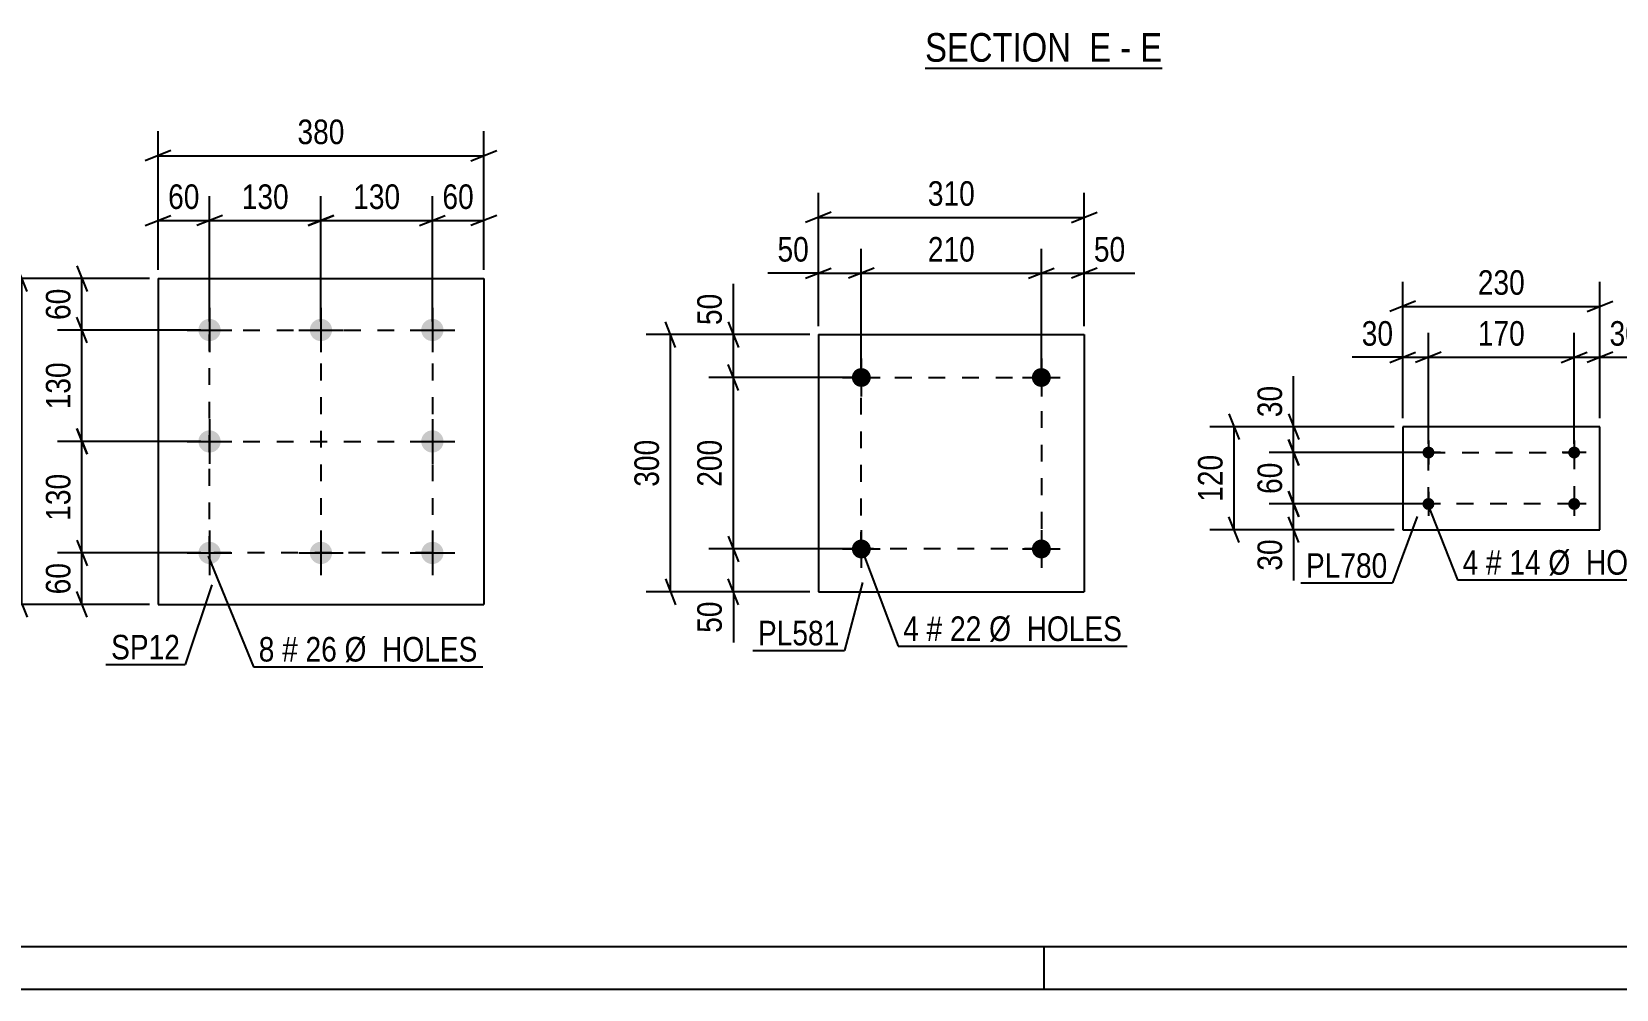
# Model space of a CAD drawing. Header units: millimetres. Extents: x 0 to 841, y 0 to 594.
# Drawn here: x 92.9 to 277.7, y 0 to 111.7 of the extents above; entities that cross this region are included whole.
import ezdxf

# ---------------------------------------------------------------- set-up
doc = ezdxf.new("R2010")
doc.units = ezdxf.units.MM
doc.linetypes.add('DXK_LINE_DOT2', pattern=[3.9198, 1.9599, -1.9599])
doc.styles.add('Arial Narrow', font='ARIALN.TTF', dxfattribs={"height": 0.2})

# ---------------------------------------------------------------- blocks, each defined once
blk = doc.blocks.new('Unknown-247343161-1137')
at = {"color": 5, "linetype": 'Continuous'}
for p, q in [((5, 5), (836, 5)), ((211, 0), (211, 5)), ((0, 0), (841, 0))]:
    blk.add_line(p, q, dxfattribs=at)
blk = doc.blocks.new('Unknown-247343161-15 - 48227')
at = {"color": 6, "linetype": 'Continuous'}
blk.add_line((197.11, 107.44), (224.76, 107.44), dxfattribs=at)
at = {"color": 0, "linetype": 'Continuous'}
for points in [[(215.22, 108.19), (215.22, 111.69), (197.11, 111.69), (197.11, 108.19)], [(218.82, 108.19), (218.82, 111.69), (216.27, 111.69), (216.27, 108.19)], [(221.15, 108.19), (221.15, 111.69), (219.87, 111.69), (219.87, 108.19)], [(224.76, 108.19), (224.76, 111.69), (222.2, 111.69), (222.2, 108.19)]]:
    blk.add_wipeout(points, dxfattribs=at)
at = {"color": 7, "linetype": 'Continuous', "style": 'Arial Narrow'}
for s, p in [('SECTION ', (197.11, 108.19)), ('E', (216.27, 108.19)), ('E', (222.2, 108.19)), ('-', (219.87, 108.19))]:
    blk.add_text(s, height=3.34, dxfattribs=at).set_placement(p)
blk = doc.blocks.new('Part-247343161-45715 - 45714')
at = {"color": 2, "linetype": 'Continuous'}
for p, q in [((184.67, 76.36), (184.67, 46.36)), ((184.67, 76.36), (215.67, 76.36)), ((215.67, 76.36), (215.67, 46.36)), ((184.67, 46.36), (215.67, 46.36))]:
    blk.add_line(p, q, dxfattribs=at)
blk = doc.blocks.new('Bolt-247343161-45716 - 45714')
at = {"linetype": 'Continuous'}
for points in [[(190.77, 51.36, -1), (188.57, 51.36, -1)], [(211.77, 51.36, -1), (209.57, 51.36, -1)]]:
    blk.add_hatch(color=1, dxfattribs=at).paths.add_polyline_path(points)
at = {"color": 1, "linetype": 'Continuous'}
for p, q in [((189.67, 53.56), (189.67, 49.16)), ((210.67, 53.56), (210.67, 49.16)), ((187.47, 51.36), (191.87, 51.36)), ((208.47, 51.36), (212.87, 51.36))]:
    blk.add_line(p, q, dxfattribs=at)
blk = doc.blocks.new('Bolt-247343161-45717 - 45714')
at = {"linetype": 'Continuous'}
for points in [[(190.77, 71.36, -1), (188.57, 71.36, -1)], [(211.77, 71.36, -1), (209.57, 71.36, -1)]]:
    blk.add_hatch(color=1, dxfattribs=at).paths.add_polyline_path(points)
at = {"color": 1, "linetype": 'Continuous'}
for p, q in [((189.67, 73.56), (189.67, 69.16)), ((210.67, 73.56), (210.67, 69.16)), ((187.47, 71.36), (191.87, 71.36)), ((208.47, 71.36), (212.87, 71.36))]:
    blk.add_line(p, q, dxfattribs=at)
blk = doc.blocks.new('Part-247343161-45655 - 45654')
at = {"color": 2, "linetype": 'Continuous'}
for p, q in [((107.63, 82.9), (107.63, 44.9)), ((107.63, 82.9), (145.63, 82.9)), ((145.63, 82.9), (145.63, 44.9)), ((107.63, 44.9), (145.63, 44.9))]:
    blk.add_line(p, q, dxfattribs=at)
blk = doc.blocks.new('Bolt-247343161-45656 - 45654')
at = {"linetype": 'Continuous'}
for points in [[(113.63, 78.2, -1), (113.63, 75.6, -1)], [(126.63, 78.2, -1), (126.63, 75.6, -1)], [(139.63, 78.2, -1), (139.63, 75.6, -1)], [(113.63, 65.2, -1), (113.63, 62.6, -1)], [(139.63, 65.2, -1), (139.63, 62.6, -1)], [(113.63, 52.2, -1), (113.63, 49.6, -1)], [(126.63, 52.2, -1), (126.63, 49.6, -1)], [(139.63, 52.2, -1), (139.63, 49.6, -1)]]:
    blk.add_hatch(color=1, dxfattribs=at).paths.add_polyline_path(points)
at = {"color": 1, "linetype": 'Continuous'}
for p, q in [((113.63, 79.5), (113.63, 74.3)), ((126.63, 79.5), (126.63, 74.3)), ((139.63, 79.5), (139.63, 74.3)), ((111.03, 76.9), (116.23, 76.9)), ((124.03, 76.9), (129.23, 76.9)), ((137.03, 76.9), (142.23, 76.9)), ((113.63, 66.5), (113.63, 61.3)), ((139.63, 66.5), (139.63, 61.3)), ((111.03, 63.9), (116.23, 63.9)), ((137.03, 63.9), (142.23, 63.9)), ((113.63, 53.5), (113.63, 48.3)), ((126.63, 53.5), (126.63, 48.3)), ((139.63, 53.5), (139.63, 48.3)), ((111.03, 50.9), (116.23, 50.9)), ((124.03, 50.9), (129.23, 50.9)), ((137.03, 50.9), (142.23, 50.9))]:
    blk.add_line(p, q, dxfattribs=at)
blk = doc.blocks.new('Part-247343161-45757 - 45756')
at = {"color": 2, "linetype": 'Continuous'}
for p, q in [((252.83, 65.61), (252.83, 53.61)), ((275.83, 65.61), (252.83, 65.61)), ((275.83, 53.61), (275.83, 65.61)), ((252.83, 53.61), (275.83, 53.61))]:
    blk.add_line(p, q, dxfattribs=at)
blk = doc.blocks.new('Bolt-247343161-45758 - 45756')
at = {"linetype": 'Continuous'}
for points in [[(255.83, 61.91, -1), (255.83, 63.31, -1)], [(272.83, 61.91, -1), (272.83, 63.31, -1)], [(255.83, 55.91, -1), (255.83, 57.31, -1)], [(272.83, 55.91, -1), (272.83, 57.31, -1)]]:
    blk.add_hatch(color=1, dxfattribs=at).paths.add_polyline_path(points)
at = {"color": 1, "linetype": 'Continuous'}
for p, q in [((255.83, 64.01), (255.83, 61.21)), ((272.83, 64.01), (272.83, 61.21)), ((257.23, 62.61), (254.43, 62.61)), ((274.23, 62.61), (271.43, 62.61)), ((255.83, 58.01), (255.83, 55.21)), ((272.83, 58.01), (272.83, 55.21)), ((257.23, 56.61), (254.43, 56.61)), ((274.23, 56.61), (271.43, 56.61))]:
    blk.add_line(p, q, dxfattribs=at)
blk = doc.blocks.new('Rectangle-247343161-50107 - 45714')
at = {"color": 1, "linetype": 'DXK_LINE_DOT2'}
blk.add_lwpolyline([(189.67, 71.36), (210.67, 71.36), (210.67, 51.36), (189.67, 51.36), (189.67, 71.36)], close=True, dxfattribs=at)
blk = doc.blocks.new('Rectangle-247343161-50097 - 45654')
at = {"color": 1, "linetype": 'DXK_LINE_DOT2'}
blk.add_lwpolyline([(113.63, 76.9), (139.63, 76.9), (139.63, 50.9), (113.63, 50.9), (113.63, 76.9)], close=True, dxfattribs=at)
blk = doc.blocks.new('Rectangle-247343161-50161 - 45756')
at = {"color": 1, "linetype": 'DXK_LINE_DOT2'}
blk.add_lwpolyline([(255.83, 62.61), (272.83, 62.61), (272.83, 56.61), (255.83, 56.61), (255.83, 62.61)], close=True, dxfattribs=at)
blk = doc.blocks.new('Line-247343161-50140 - 45654')
at = {"color": 1, "linetype": 'DXK_LINE_DOT2'}
blk.add_line((126.63, 76.9), (126.63, 50.9), dxfattribs=at)
blk = doc.blocks.new('Line-247343161-50147 - 45654')
at = {"color": 1, "linetype": 'DXK_LINE_DOT2'}
blk.add_line((113.63, 63.9), (139.63, 63.9), dxfattribs=at)
blk = doc.blocks.new('StraightDimension-247343161-50004 - 45714')
at = {"color": 7, "linetype": 'Continuous'}
for p, q in [((184.67, 77.36), (184.67, 86.38)), ((189.67, 72.36), (189.67, 86.38)), ((183.17, 82.93), (186.17, 84.13)), ((184.67, 83.53), (189.67, 83.53)), ((191.17, 84.13), (188.17, 82.93))]:
    blk.add_line(p, q, dxfattribs=at)
at = {"color": 0}
blk.add_wipeout([(184.15, 84.28), (184.15, 88.48), (179.29, 88.48), (179.29, 84.28)], dxfattribs=at)
at = {"color": 7, "linetype": 'Continuous'}
blk.add_line((184.67, 83.53), (178.77, 83.53), dxfattribs=at)
blk.add_line((184.67, 83.53), (178.77, 83.53), dxfattribs=at)
at = {"color": 3, "style": 'Arial Narrow'}
blk.add_text('50', height=2.863, dxfattribs=at).set_placement((179.89, 84.88))
blk = doc.blocks.new('StraightDimension-247343161-45950 - 45714')
at = {"color": 7, "linetype": 'Continuous'}
for p, q in [((175.34, 69.86), (174.14, 72.86)), ((188.67, 71.36), (171.89, 71.36)), ((174.74, 51.36), (174.74, 71.36)), ((174.14, 52.86), (175.34, 49.86)), ((188.67, 51.36), (171.89, 51.36))]:
    blk.add_line(p, q, dxfattribs=at)
at = {"color": 0}
blk.add_wipeout([(173.99, 64.7), (169.79, 64.7), (169.79, 58.02), (173.99, 58.02)], dxfattribs=at)
at = {"color": 3, "style": 'Arial Narrow'}
blk.add_text('200', height=2.863, rotation=90.0002, dxfattribs=at).set_placement((173.39, 58.62))
blk = doc.blocks.new('StraightDimension-247343161-45949 - 45714')
at = {"color": 7, "linetype": 'Continuous'}
for p, q in [((174.14, 77.86), (175.34, 74.86)), ((183.67, 76.36), (171.89, 76.36)), ((174.74, 71.36), (174.74, 76.36)), ((175.34, 69.86), (174.14, 72.86)), ((188.67, 71.36), (171.89, 71.36))]:
    blk.add_line(p, q, dxfattribs=at)
at = {"color": 0}
blk.add_wipeout([(173.99, 81.74), (169.79, 81.74), (169.79, 76.88), (173.99, 76.88)], dxfattribs=at)
at = {"color": 7, "linetype": 'Continuous'}
blk.add_line((174.74, 76.36), (174.74, 82.27), dxfattribs=at)
blk.add_line((174.74, 76.36), (174.74, 82.27), dxfattribs=at)
at = {"color": 3, "style": 'Arial Narrow'}
blk.add_text('50', height=2.863, rotation=90.0002, dxfattribs=at).set_placement((173.39, 77.48))
blk = doc.blocks.new('StraightDimension-247343161-45951 - 45714')
at = {"color": 7, "linetype": 'Continuous'}
for p, q in [((174.14, 52.86), (175.34, 49.86)), ((188.67, 51.36), (171.89, 51.36)), ((174.74, 46.36), (174.74, 51.36)), ((183.67, 46.36), (171.89, 46.36)), ((175.34, 44.86), (174.14, 47.86))]:
    blk.add_line(p, q, dxfattribs=at)
at = {"color": 0}
blk.add_wipeout([(173.99, 45.83), (169.79, 45.83), (169.79, 40.98), (173.99, 40.98)], dxfattribs=at)
at = {"color": 7, "linetype": 'Continuous'}
blk.add_line((174.74, 46.36), (174.74, 40.45), dxfattribs=at)
blk.add_line((174.74, 46.36), (174.74, 40.45), dxfattribs=at)
at = {"color": 3, "style": 'Arial Narrow'}
blk.add_text('50', height=2.863, rotation=90.0002, dxfattribs=at).set_placement((173.39, 41.58))
blk = doc.blocks.new('StraightDimension-247343161-45961 - 45714')
at = {"color": 7, "linetype": 'Continuous'}
for p, q in [((168.01, 74.86), (166.81, 77.86)), ((183.67, 76.36), (164.56, 76.36)), ((167.41, 46.36), (167.41, 76.36)), ((183.67, 46.36), (164.56, 46.36)), ((166.81, 47.86), (168.01, 44.86))]:
    blk.add_line(p, q, dxfattribs=at)
at = {"color": 0}
blk.add_wipeout([(166.66, 64.7), (162.46, 64.7), (162.46, 58.02), (166.66, 58.02)], dxfattribs=at)
at = {"color": 3, "style": 'Arial Narrow'}
blk.add_text('300', height=2.863, rotation=90.0002, dxfattribs=at).set_placement((166.06, 58.62))
blk = doc.blocks.new('StraightDimension-247343161-45981 - 45714')
at = {"color": 7, "linetype": 'Continuous'}
for p, q in [((184.67, 77.36), (184.67, 92.89)), ((215.67, 77.36), (215.67, 92.89)), ((186.17, 90.64), (183.17, 89.44)), ((214.17, 89.44), (217.17, 90.64)), ((184.67, 90.04), (215.67, 90.04))]:
    blk.add_line(p, q, dxfattribs=at)
at = {"color": 0}
blk.add_wipeout([(203.51, 90.79), (203.51, 94.99), (196.83, 94.99), (196.83, 90.79)], dxfattribs=at)
at = {"color": 3, "style": 'Arial Narrow'}
blk.add_text('310', height=2.863, dxfattribs=at).set_placement((197.43, 91.39))
blk = doc.blocks.new('StraightDimension-247343161-50002 - 45714')
at = {"color": 7, "linetype": 'Continuous'}
for p, q in [((210.67, 72.36), (210.67, 86.38)), ((215.67, 77.36), (215.67, 86.38)), ((209.17, 82.93), (212.17, 84.13)), ((210.67, 83.53), (215.67, 83.53)), ((217.17, 84.13), (214.17, 82.93))]:
    blk.add_line(p, q, dxfattribs=at)
at = {"color": 0}
blk.add_wipeout([(221.05, 84.28), (221.05, 88.48), (216.2, 88.48), (216.2, 84.28)], dxfattribs=at)
at = {"color": 7, "linetype": 'Continuous'}
blk.add_line((215.67, 83.53), (221.58, 83.53), dxfattribs=at)
blk.add_line((215.67, 83.53), (221.58, 83.53), dxfattribs=at)
at = {"color": 3, "style": 'Arial Narrow'}
blk.add_text('50', height=2.863, dxfattribs=at).set_placement((216.8, 84.88))
blk = doc.blocks.new('StraightDimension-247343161-50003 - 45714')
at = {"color": 7, "linetype": 'Continuous'}
for p, q in [((189.67, 72.36), (189.67, 86.38)), ((210.67, 72.36), (210.67, 86.38)), ((191.17, 84.13), (188.17, 82.93)), ((189.67, 83.53), (210.67, 83.53)), ((209.17, 82.93), (212.17, 84.13))]:
    blk.add_line(p, q, dxfattribs=at)
at = {"color": 0}
blk.add_wipeout([(203.51, 84.28), (203.51, 88.48), (196.83, 88.48), (196.83, 84.28)], dxfattribs=at)
at = {"color": 3, "style": 'Arial Narrow'}
blk.add_text('210', height=2.863, dxfattribs=at).set_placement((197.43, 84.88))
blk = doc.blocks.new('StraightDimension-247343161-45907 - 45654')
at = {"color": 7, "linetype": 'Continuous'}
for p, q in [((99.35, 62.4), (98.15, 65.4)), ((112.63, 63.9), (95.9, 63.9)), ((98.75, 50.9), (98.75, 63.9)), ((98.15, 52.4), (99.35, 49.4)), ((112.63, 50.9), (95.9, 50.9))]:
    blk.add_line(p, q, dxfattribs=at)
at = {"color": 0}
blk.add_wipeout([(98, 60.74), (93.8, 60.74), (93.8, 54.05), (98, 54.05)], dxfattribs=at)
at = {"color": 3, "style": 'Arial Narrow'}
blk.add_text('130', height=2.863, rotation=90.0002, dxfattribs=at).set_placement((97.4, 54.65))
blk = doc.blocks.new('StraightDimension-247343161-45927 - 45654')
at = {"color": 7, "linetype": 'Continuous'}
for p, q in [((113.63, 77.9), (113.63, 92.52)), ((126.63, 77.9), (126.63, 92.52)), ((115.13, 90.27), (112.13, 89.07)), ((113.63, 89.67), (126.63, 89.67)), ((125.13, 89.07), (128.13, 90.27))]:
    blk.add_line(p, q, dxfattribs=at)
at = {"color": 0}
blk.add_wipeout([(123.47, 90.42), (123.47, 94.62), (116.79, 94.62), (116.79, 90.42)], dxfattribs=at)
at = {"color": 3, "style": 'Arial Narrow'}
blk.add_text('130', height=2.863, dxfattribs=at).set_placement((117.39, 91.02))
blk = doc.blocks.new('StraightDimension-247343161-45905 - 45654')
at = {"color": 7, "linetype": 'Continuous'}
for p, q in [((98.15, 84.4), (99.35, 81.4)), ((106.63, 82.9), (95.9, 82.9)), ((98.75, 76.9), (98.75, 82.9)), ((99.35, 75.4), (98.15, 78.4)), ((112.63, 76.9), (95.9, 76.9))]:
    blk.add_line(p, q, dxfattribs=at)
at = {"color": 0}
blk.add_wipeout([(98, 82.32), (93.8, 82.32), (93.8, 77.47), (98, 77.47)], dxfattribs=at)
at = {"color": 3, "style": 'Arial Narrow'}
blk.add_text('60', height=2.863, rotation=90.0002, dxfattribs=at).set_placement((97.4, 78.07))
blk = doc.blocks.new('StraightDimension-247343161-45921 - 45654')
at = {"color": 7, "linetype": 'Continuous'}
for p, q in [((92.35, 81.4), (91.15, 84.4)), ((106.63, 82.9), (88.9, 82.9)), ((91.75, 44.9), (91.75, 82.9)), ((91.15, 46.4), (92.35, 43.4)), ((106.63, 44.9), (88.9, 44.9))]:
    blk.add_line(p, q, dxfattribs=at)
at = {"color": 0}
blk.add_wipeout([(91, 67.24), (86.8, 67.24), (86.8, 60.55), (91, 60.55)], dxfattribs=at)
at = {"color": 3, "style": 'Arial Narrow'}
blk.add_text('380', height=2.863, rotation=90.0002, dxfattribs=at).set_placement((90.4, 61.15))
blk = doc.blocks.new('StraightDimension-247343161-45906 - 45654')
at = {"color": 7, "linetype": 'Continuous'}
for p, q in [((99.35, 75.4), (98.15, 78.4)), ((112.63, 76.9), (95.9, 76.9)), ((98.75, 63.9), (98.75, 76.9)), ((98.15, 65.4), (99.35, 62.4)), ((112.63, 63.9), (95.9, 63.9))]:
    blk.add_line(p, q, dxfattribs=at)
at = {"color": 0}
blk.add_wipeout([(98, 73.74), (93.8, 73.74), (93.8, 67.05), (98, 67.05)], dxfattribs=at)
at = {"color": 3, "style": 'Arial Narrow'}
blk.add_text('130', height=2.863, rotation=90.0002, dxfattribs=at).set_placement((97.4, 67.65))
blk = doc.blocks.new('StraightDimension-247343161-45908 - 45654')
at = {"color": 7, "linetype": 'Continuous'}
for p, q in [((98.15, 52.4), (99.35, 49.4)), ((112.63, 50.9), (95.9, 50.9)), ((98.75, 44.9), (98.75, 50.9)), ((99.35, 43.4), (98.15, 46.4)), ((106.63, 44.9), (95.9, 44.9))]:
    blk.add_line(p, q, dxfattribs=at)
at = {"color": 0}
blk.add_wipeout([(98, 50.32), (93.8, 50.32), (93.8, 45.47), (98, 45.47)], dxfattribs=at)
at = {"color": 3, "style": 'Arial Narrow'}
blk.add_text('60', height=2.863, rotation=90.0002, dxfattribs=at).set_placement((97.4, 46.07))
blk = doc.blocks.new('StraightDimension-247343161-45925 - 45654')
at = {"color": 7, "linetype": 'Continuous'}
for p, q in [((139.63, 77.9), (139.63, 92.52)), ((145.63, 83.9), (145.63, 92.52)), ((138.13, 89.07), (141.13, 90.27)), ((139.63, 89.67), (145.63, 89.67)), ((147.13, 90.27), (144.13, 89.07))]:
    blk.add_line(p, q, dxfattribs=at)
at = {"color": 0}
blk.add_wipeout([(145.06, 90.42), (145.06, 94.62), (140.2, 94.62), (140.2, 90.42)], dxfattribs=at)
at = {"color": 3, "style": 'Arial Narrow'}
blk.add_text('60', height=2.863, dxfattribs=at).set_placement((140.8, 91.02))
blk = doc.blocks.new('StraightDimension-247343161-45926 - 45654')
at = {"color": 7, "linetype": 'Continuous'}
for p, q in [((126.63, 77.9), (126.63, 92.52)), ((139.63, 77.9), (139.63, 92.52)), ((128.13, 90.27), (125.13, 89.07)), ((126.63, 89.67), (139.63, 89.67)), ((138.13, 89.07), (141.13, 90.27))]:
    blk.add_line(p, q, dxfattribs=at)
at = {"color": 0}
blk.add_wipeout([(136.47, 90.42), (136.47, 94.62), (129.79, 94.62), (129.79, 90.42)], dxfattribs=at)
at = {"color": 3, "style": 'Arial Narrow'}
blk.add_text('130', height=2.863, dxfattribs=at).set_placement((130.39, 91.02))
blk = doc.blocks.new('StraightDimension-247343161-45928 - 45654')
at = {"color": 7, "linetype": 'Continuous'}
for p, q in [((107.63, 83.9), (107.63, 92.52)), ((113.63, 77.9), (113.63, 92.52)), ((106.13, 89.07), (109.13, 90.27)), ((107.63, 89.67), (113.63, 89.67)), ((115.13, 90.27), (112.13, 89.07))]:
    blk.add_line(p, q, dxfattribs=at)
at = {"color": 0}
blk.add_wipeout([(113.06, 90.42), (113.06, 94.62), (108.2, 94.62), (108.2, 90.42)], dxfattribs=at)
at = {"color": 3, "style": 'Arial Narrow'}
blk.add_text('60', height=2.863, dxfattribs=at).set_placement((108.8, 91.02))
blk = doc.blocks.new('StraightDimension-247343161-45941 - 45654')
at = {"color": 7, "linetype": 'Continuous'}
for p, q in [((107.63, 83.9), (107.63, 100.08)), ((145.63, 83.9), (145.63, 100.08)), ((109.13, 97.83), (106.13, 96.63)), ((107.63, 97.23), (145.63, 97.23)), ((144.13, 96.63), (147.13, 97.83))]:
    blk.add_line(p, q, dxfattribs=at)
at = {"color": 0}
blk.add_wipeout([(129.97, 97.98), (129.97, 102.18), (123.29, 102.18), (123.29, 97.98)], dxfattribs=at)
at = {"color": 3, "style": 'Arial Narrow'}
blk.add_text('380', height=2.863, dxfattribs=at).set_placement((123.89, 98.58))
blk = doc.blocks.new('StraightDimension-247343161-45990 - 45756')
at = {"color": 7, "linetype": 'Continuous'}
for p, q in [((239.5, 64.11), (240.7, 61.11)), ((254.83, 62.61), (237.25, 62.61)), ((240.1, 56.61), (240.1, 62.61)), ((240.7, 55.11), (239.5, 58.11)), ((254.83, 56.61), (237.25, 56.61))]:
    blk.add_line(p, q, dxfattribs=at)
at = {"color": 0}
blk.add_wipeout([(239.35, 62.04), (235.15, 62.04), (235.15, 57.18), (239.35, 57.18)], dxfattribs=at)
at = {"color": 3, "style": 'Arial Narrow'}
blk.add_text('60', height=2.863, rotation=90.0002, dxfattribs=at).set_placement((238.75, 57.78))
blk = doc.blocks.new('StraightDimension-247343161-46006 - 45756')
at = {"color": 7, "linetype": 'Continuous'}
for p, q in [((255.83, 63.61), (255.83, 76.57)), ((272.83, 63.61), (272.83, 76.57)), ((257.33, 74.32), (254.33, 73.12)), ((271.33, 73.12), (274.33, 74.32)), ((255.83, 73.72), (272.83, 73.72))]:
    blk.add_line(p, q, dxfattribs=at)
at = {"color": 0}
blk.add_wipeout([(267.67, 74.47), (267.67, 78.67), (260.99, 78.67), (260.99, 74.47)], dxfattribs=at)
at = {"color": 3, "style": 'Arial Narrow'}
blk.add_text('170', height=2.863, dxfattribs=at).set_placement((261.59, 75.07))
blk = doc.blocks.new('StraightDimension-247343161-45989 - 45756')
at = {"color": 7, "linetype": 'Continuous'}
for p, q in [((239.5, 67.11), (240.7, 64.11)), ((251.83, 65.61), (237.25, 65.61)), ((240.1, 62.61), (240.1, 65.61)), ((240.7, 61.11), (239.5, 64.11)), ((254.83, 62.61), (237.25, 62.61))]:
    blk.add_line(p, q, dxfattribs=at)
at = {"color": 0}
blk.add_wipeout([(239.35, 70.99), (235.15, 70.99), (235.15, 66.13), (239.35, 66.13)], dxfattribs=at)
at = {"color": 7, "linetype": 'Continuous'}
blk.add_line((240.1, 65.61), (240.1, 71.51), dxfattribs=at)
blk.add_line((240.1, 65.61), (240.1, 71.51), dxfattribs=at)
at = {"color": 3, "style": 'Arial Narrow'}
blk.add_text('30', height=2.863, rotation=90.0002, dxfattribs=at).set_placement((238.75, 66.73))
blk = doc.blocks.new('StraightDimension-247343161-45991 - 45756')
at = {"color": 7, "linetype": 'Continuous'}
for p, q in [((239.5, 58.11), (240.7, 55.11)), ((254.83, 56.61), (237.25, 56.61)), ((240.1, 53.61), (240.1, 56.61)), ((240.7, 52.11), (239.5, 55.11)), ((251.83, 53.61), (237.25, 53.61))]:
    blk.add_line(p, q, dxfattribs=at)
at = {"color": 0}
blk.add_wipeout([(239.35, 53.08), (235.15, 53.08), (235.15, 48.23), (239.35, 48.23)], dxfattribs=at)
at = {"color": 7, "linetype": 'Continuous'}
blk.add_line((240.1, 53.61), (240.1, 47.7), dxfattribs=at)
blk.add_line((240.1, 53.61), (240.1, 47.7), dxfattribs=at)
at = {"color": 3, "style": 'Arial Narrow'}
blk.add_text('30', height=2.863, rotation=90.0002, dxfattribs=at).set_placement((238.75, 48.83))
blk = doc.blocks.new('StraightDimension-247343161-46001 - 45756')
at = {"color": 7, "linetype": 'Continuous'}
for p, q in [((232.56, 67.11), (233.76, 64.11)), ((251.83, 65.61), (230.31, 65.61)), ((233.16, 53.61), (233.16, 65.61)), ((233.76, 52.11), (232.56, 55.11)), ((251.83, 53.61), (230.31, 53.61))]:
    blk.add_line(p, q, dxfattribs=at)
at = {"color": 0}
blk.add_wipeout([(232.41, 62.95), (228.21, 62.95), (228.21, 56.26), (232.41, 56.26)], dxfattribs=at)
at = {"color": 3, "style": 'Arial Narrow'}
blk.add_text('120', height=2.863, rotation=90.0002, dxfattribs=at).set_placement((231.81, 56.86))
blk = doc.blocks.new('StraightDimension-247343161-46005 - 45756')
at = {"color": 7, "linetype": 'Continuous'}
for p, q in [((272.83, 63.61), (272.83, 76.57)), ((275.83, 66.61), (275.83, 76.57)), ((271.33, 73.12), (274.33, 74.32)), ((277.33, 74.32), (274.33, 73.12)), ((272.83, 73.72), (275.83, 73.72))]:
    blk.add_line(p, q, dxfattribs=at)
at = {"color": 0}
blk.add_wipeout([(281.21, 74.47), (281.21, 78.67), (276.36, 78.67), (276.36, 74.47)], dxfattribs=at)
at = {"color": 7, "linetype": 'Continuous'}
blk.add_line((275.83, 73.72), (281.74, 73.72), dxfattribs=at)
blk.add_line((275.83, 73.72), (281.74, 73.72), dxfattribs=at)
at = {"color": 3, "style": 'Arial Narrow'}
blk.add_text('30', height=2.863, dxfattribs=at).set_placement((276.96, 75.07))
blk = doc.blocks.new('StraightDimension-247343161-46007 - 45756')
at = {"color": 7, "linetype": 'Continuous'}
for p, q in [((252.83, 66.61), (252.83, 76.57)), ((255.83, 63.61), (255.83, 76.57)), ((251.33, 73.12), (254.33, 74.32)), ((257.33, 74.32), (254.33, 73.12)), ((252.83, 73.72), (255.83, 73.72))]:
    blk.add_line(p, q, dxfattribs=at)
at = {"color": 0}
blk.add_wipeout([(252.31, 74.47), (252.31, 78.67), (247.45, 78.67), (247.45, 74.47)], dxfattribs=at)
at = {"color": 7, "linetype": 'Continuous'}
blk.add_line((252.83, 73.72), (246.92, 73.72), dxfattribs=at)
blk.add_line((252.83, 73.72), (246.92, 73.72), dxfattribs=at)
at = {"color": 3, "style": 'Arial Narrow'}
blk.add_text('30', height=2.863, dxfattribs=at).set_placement((248.05, 75.07))
blk = doc.blocks.new('StraightDimension-247343161-46017 - 45756')
at = {"color": 7, "linetype": 'Continuous'}
for p, q in [((252.83, 66.61), (252.83, 82.51)), ((275.83, 66.61), (275.83, 82.51)), ((254.33, 80.26), (251.33, 79.06)), ((252.83, 79.66), (275.83, 79.66)), ((274.33, 79.06), (277.33, 80.26))]:
    blk.add_line(p, q, dxfattribs=at)
at = {"color": 0}
blk.add_wipeout([(267.67, 80.41), (267.67, 84.61), (260.99, 84.61), (260.99, 80.41)], dxfattribs=at)
at = {"color": 3, "style": 'Arial Narrow'}
blk.add_text('230', height=2.863, dxfattribs=at).set_placement((261.59, 81.01))
blk = doc.blocks.new('MarkSet-247343161-50044 - 45714')
at = {"color": 0}
blk.add_wipeout([(196.39, 40.63), (196.39, 43.63), (194.56, 43.63), (194.56, 40.63)], dxfattribs=at)
blk.add_wipeout([(196.39, 40.63), (196.39, 43.63), (194.56, 43.63), (194.56, 40.63)], dxfattribs=at)
at = {"color": 7, "linetype": 'Continuous'}
blk.add_line((189.7, 51.38), (193.96, 40.03), dxfattribs=at)
at = {"color": 3, "style": 'Arial Narrow'}
blk.add_text('4', height=2.86, dxfattribs=at).set_placement((194.56, 40.63))
at = {"color": 0}
blk.add_wipeout([(199.12, 40.63), (199.12, 43.63), (197.29, 43.63), (197.29, 40.63)], dxfattribs=at)
blk.add_wipeout([(199.12, 40.63), (199.12, 43.63), (197.29, 43.63), (197.29, 40.63)], dxfattribs=at)
blk.add_wipeout([(203.68, 40.63), (203.68, 43.63), (200.02, 43.63), (200.02, 40.63)], dxfattribs=at)
blk.add_wipeout([(203.68, 40.63), (203.68, 43.63), (200.02, 43.63), (200.02, 40.63)], dxfattribs=at)
at = {"color": 3, "style": 'Arial Narrow'}
for s, height, p in [('#', 2.86, (197.29, 40.63)), ('22', 2.863, (200.02, 40.63))]:
    blk.add_text(s, height=height, dxfattribs=at).set_placement(p)
at = {"color": 0}
blk.add_wipeout([(220.1, 40.63), (220.1, 43.63), (204.58, 43.63), (204.58, 40.63)], dxfattribs=at)
blk.add_wipeout([(220.1, 40.63), (220.1, 43.63), (204.58, 43.63), (204.58, 40.63)], dxfattribs=at)
at = {"color": 7, "linetype": 'Continuous'}
blk.add_line((193.96, 40.03), (220.7, 40.03), dxfattribs=at)
at = {"color": 3, "style": 'Arial Narrow'}
blk.add_text('Ø  HOLES', height=2.863, dxfattribs=at).set_placement((204.58, 40.63))
blk = doc.blocks.new('Mark-247343161-46052 - 45714')
at = {"color": 0}
blk.add_wipeout([(187.11, 40.12), (187.11, 43.12), (177.61, 43.12), (177.61, 40.12)], dxfattribs=at)
blk.add_wipeout([(187.11, 40.12), (187.11, 43.12), (177.61, 43.12), (177.61, 40.12)], dxfattribs=at)
at = {"color": 30, "linetype": 'Continuous'}
for p in [(189.81, 47.43), (177.01, 39.52)]:
    blk.add_line(p, (187.71, 39.52), dxfattribs=at)
at = {"color": 3, "style": 'Arial Narrow'}
blk.add_text('PL581', height=2.863, dxfattribs=at).set_placement((177.61, 40.12))
blk = doc.blocks.new('Mark-247343161-49920 - 45654')
at = {"color": 0}
blk.add_wipeout([(110.19, 38.48), (110.19, 41.48), (102.15, 41.48), (102.15, 38.48)], dxfattribs=at)
blk.add_wipeout([(110.19, 38.48), (110.19, 41.48), (102.15, 41.48), (102.15, 38.48)], dxfattribs=at)
at = {"color": 30, "linetype": 'Continuous'}
for p in [(113.88, 47.16), (101.55, 37.88)]:
    blk.add_line(p, (110.79, 37.88), dxfattribs=at)
at = {"color": 3, "style": 'Arial Narrow'}
blk.add_text('SP12', height=2.863, dxfattribs=at).set_placement((102.15, 38.48))
blk = doc.blocks.new('Mark-247343161-46048 - 45654')
at = {"color": 0}
blk.add_wipeout([(121.2, 38.23), (121.2, 41.23), (119.37, 41.23), (119.37, 38.23)], dxfattribs=at)
blk.add_wipeout([(121.2, 38.23), (121.2, 41.23), (119.37, 41.23), (119.37, 38.23)], dxfattribs=at)
at = {"color": 7, "linetype": 'Continuous'}
blk.add_line((113.49, 50.54), (118.77, 37.63), dxfattribs=at)
at = {"color": 3, "style": 'Arial Narrow'}
blk.add_text('8', height=2.86, dxfattribs=at).set_placement((119.37, 38.23))
at = {"color": 0}
blk.add_wipeout([(123.93, 38.23), (123.93, 41.23), (122.1, 41.23), (122.1, 38.23)], dxfattribs=at)
blk.add_wipeout([(123.93, 38.23), (123.93, 41.23), (122.1, 41.23), (122.1, 38.23)], dxfattribs=at)
blk.add_wipeout([(128.48, 38.23), (128.48, 41.23), (124.83, 41.23), (124.83, 38.23)], dxfattribs=at)
blk.add_wipeout([(128.48, 38.23), (128.48, 41.23), (124.83, 41.23), (124.83, 38.23)], dxfattribs=at)
at = {"color": 3, "style": 'Arial Narrow'}
for s, height, p in [('#', 2.86, (122.1, 38.23)), ('26', 2.863, (124.83, 38.23))]:
    blk.add_text(s, height=height, dxfattribs=at).set_placement(p)
at = {"color": 0}
blk.add_wipeout([(144.91, 38.23), (144.91, 41.23), (129.38, 41.23), (129.38, 38.23)], dxfattribs=at)
blk.add_wipeout([(144.91, 38.23), (144.91, 41.23), (129.38, 41.23), (129.38, 38.23)], dxfattribs=at)
at = {"color": 7, "linetype": 'Continuous'}
blk.add_line((118.77, 37.63), (145.51, 37.63), dxfattribs=at)
at = {"color": 3, "style": 'Arial Narrow'}
blk.add_text('Ø  HOLES', height=2.863, dxfattribs=at).set_placement((129.38, 38.23))
blk = doc.blocks.new('Mark-247343161-46060 - 45756')
at = {"color": 0}
blk.add_wipeout([(251.05, 48), (251.05, 51), (241.54, 51), (241.54, 48)], dxfattribs=at)
blk.add_wipeout([(251.05, 48), (251.05, 51), (241.54, 51), (241.54, 48)], dxfattribs=at)
at = {"color": 30, "linetype": 'Continuous'}
for p in [(254.51, 55.13), (240.94, 47.4)]:
    blk.add_line(p, (251.65, 47.4), dxfattribs=at)
at = {"color": 3, "style": 'Arial Narrow'}
blk.add_text('PL780', height=2.863, dxfattribs=at).set_placement((241.54, 48))
blk = doc.blocks.new('Mark-247343161-46063 - 45756')
at = {"color": 0}
blk.add_wipeout([(261.64, 48.36), (261.64, 51.36), (259.81, 51.36), (259.81, 48.36)], dxfattribs=at)
blk.add_wipeout([(261.64, 48.36), (261.64, 51.36), (259.81, 51.36), (259.81, 48.36)], dxfattribs=at)
at = {"color": 7, "linetype": 'Continuous'}
blk.add_line((255.69, 56.75), (259.21, 47.76), dxfattribs=at)
at = {"color": 3, "style": 'Arial Narrow'}
blk.add_text('4', height=2.86, dxfattribs=at).set_placement((259.81, 48.36))
at = {"color": 0}
blk.add_wipeout([(264.37, 48.36), (264.37, 51.36), (262.54, 51.36), (262.54, 48.36)], dxfattribs=at)
blk.add_wipeout([(264.37, 48.36), (264.37, 51.36), (262.54, 51.36), (262.54, 48.36)], dxfattribs=at)
blk.add_wipeout([(268.92, 48.36), (268.92, 51.36), (265.27, 51.36), (265.27, 48.36)], dxfattribs=at)
blk.add_wipeout([(268.92, 48.36), (268.92, 51.36), (265.27, 51.36), (265.27, 48.36)], dxfattribs=at)
at = {"color": 3, "style": 'Arial Narrow'}
for s, height, p in [('#', 2.86, (262.54, 48.36)), ('14', 2.863, (265.27, 48.36))]:
    blk.add_text(s, height=height, dxfattribs=at).set_placement(p)
at = {"color": 0}
blk.add_wipeout([(285.35, 48.36), (285.35, 51.36), (269.82, 51.36), (269.82, 48.36)], dxfattribs=at)
blk.add_wipeout([(285.35, 48.36), (285.35, 51.36), (269.82, 51.36), (269.82, 48.36)], dxfattribs=at)
at = {"color": 7, "linetype": 'Continuous'}
blk.add_line((259.21, 47.76), (285.95, 47.76), dxfattribs=at)
at = {"color": 3, "style": 'Arial Narrow'}
blk.add_text('Ø  HOLES', height=2.863, dxfattribs=at).set_placement((269.82, 48.36))

msp = doc.modelspace()

# ---------------------------------------------------------------- block references
for name in ['Unknown-247343161-1137', 'Part-247343161-45655 - 45654', 'Bolt-247343161-45656 - 45654', 'Rectangle-247343161-50097 - 45654', 'Line-247343161-50140 - 45654', 'Part-247343161-45715 - 45714', 'Bolt-247343161-45717 - 45714', 'Rectangle-247343161-50107 - 45714', 'Part-247343161-45757 - 45756', 'Line-247343161-50147 - 45654', 'Bolt-247343161-45758 - 45756', 'Rectangle-247343161-50161 - 45756', 'Bolt-247343161-45716 - 45714']:
    msp.add_blockref(name, (0, 0))

# ---------------------------------------------------------------- next in the draw order: block references
for name in ['Unknown-247343161-15 - 48227', 'StraightDimension-247343161-45927 - 45654', 'StraightDimension-247343161-45925 - 45654', 'StraightDimension-247343161-50004 - 45714', 'StraightDimension-247343161-45907 - 45654', 'StraightDimension-247343161-45990 - 45756', 'MarkSet-247343161-50044 - 45714']:
    msp.add_blockref(name, (0, 0))

# ---------------------------------------------------------------- next in the draw order: block references
for name in ['StraightDimension-247343161-45926 - 45654', 'StraightDimension-247343161-45905 - 45654', 'StraightDimension-247343161-46006 - 45756', 'StraightDimension-247343161-45950 - 45714', 'StraightDimension-247343161-45991 - 45756']:
    msp.add_blockref(name, (0, 0))

# ---------------------------------------------------------------- next in the draw order: block references
for name in ['StraightDimension-247343161-45921 - 45654', 'StraightDimension-247343161-45949 - 45714', 'StraightDimension-247343161-46005 - 45756', 'StraightDimension-247343161-45989 - 45756', 'Mark-247343161-46063 - 45756', 'StraightDimension-247343161-45951 - 45714']:
    msp.add_blockref(name, (0, 0))

# ---------------------------------------------------------------- next in the draw order: block references
for name in ['StraightDimension-247343161-45906 - 45654', 'StraightDimension-247343161-45961 - 45714', 'StraightDimension-247343161-46001 - 45756', 'StraightDimension-247343161-45908 - 45654']:
    msp.add_blockref(name, (0, 0))

# ---------------------------------------------------------------- next in the draw order: block references
for name in ['StraightDimension-247343161-45928 - 45654', 'StraightDimension-247343161-45981 - 45714', 'StraightDimension-247343161-46007 - 45756', 'Mark-247343161-46060 - 45756', 'Mark-247343161-49920 - 45654', 'Mark-247343161-46052 - 45714']:
    msp.add_blockref(name, (0, 0))

# ---------------------------------------------------------------- next in the draw order: block references
for name in ['StraightDimension-247343161-45941 - 45654', 'StraightDimension-247343161-50002 - 45714', 'StraightDimension-247343161-46017 - 45756', 'Mark-247343161-46048 - 45654']:
    msp.add_blockref(name, (0, 0))

# ---------------------------------------------------------------- next in the draw order: block references
msp.add_blockref('StraightDimension-247343161-50003 - 45714', (0, 0))

doc.saveas('drawing.dxf')
